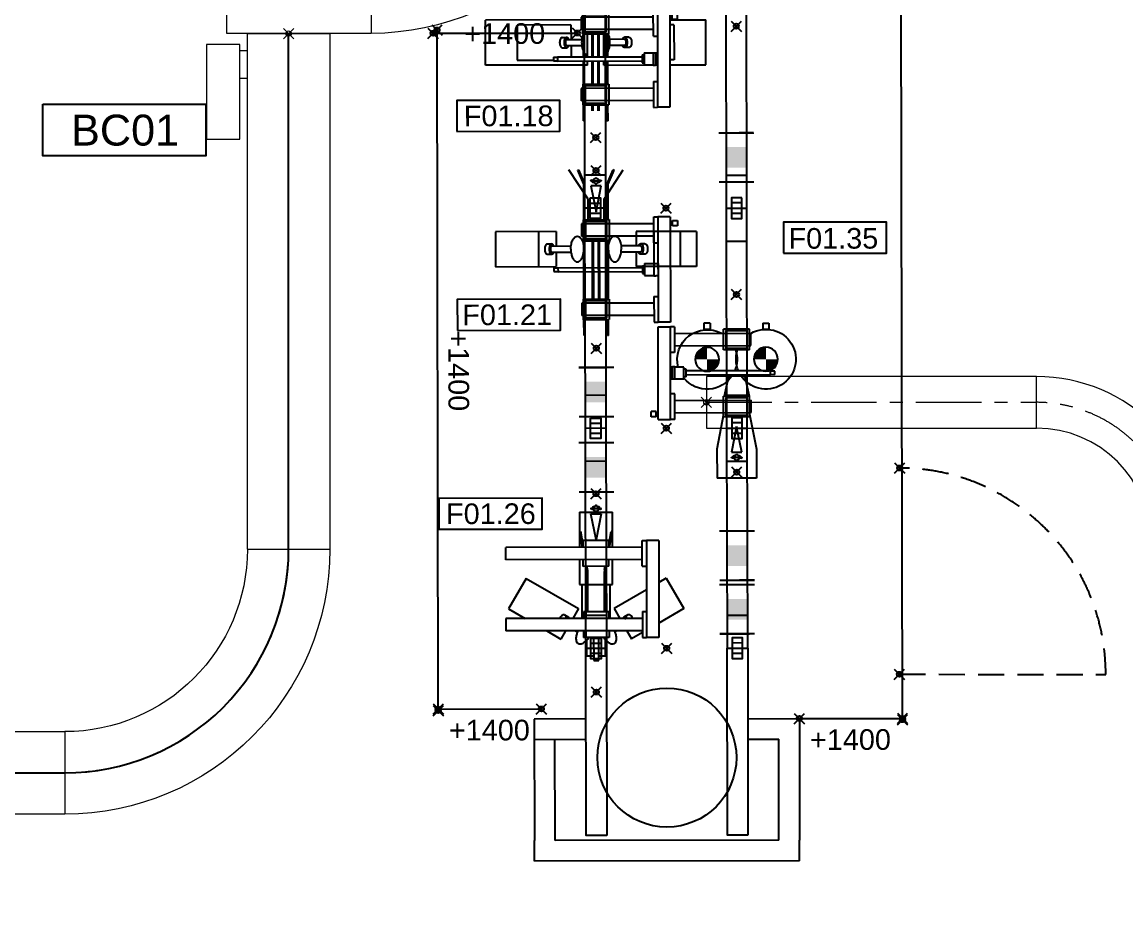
# Model space of a CAD drawing. Extents: x -3873 to 164127, y 7129 to 96529.
# Drawn here: x 86777 to 92129, y 59018 to 63347 of the extents above; entities that cross this region are included whole.
import ezdxf
from ezdxf.enums import TextEntityAlignment as Align

# ---------------------------------------------------------------- set-up
doc = ezdxf.new("R2010")
doc.units = 0
doc.header["$PDMODE"] = 35
doc.header["$PDSIZE"] = 25
doc.linetypes.add('CENTER', pattern=[50.8, 31.75, -6.35, 6.35, -6.35])
doc.linetypes.add('HIDDEN', pattern=[9.525, 6.35, -3.175])
doc.layers.get('0').update_dxf_attribs({"linetype": 'CONTINUOUS'})
for name, color, linetype in [('FENCING', 5, 'FENCELINE1'), ('KROMEKA', 1, 'CONTINUOUS'), ('LAYOUT', 90, 'CONTINUOUS'), ('LOGISTICS', 3, 'CONTINUOUS'), ('POSNR', 4, 'CONTINUOUS')]:
    doc.layers.add(name, color=color, linetype=linetype)
doc.layers.add('LAYOUT Kromeka', color=1, linetype='CONTINUOUS', lineweight=5)
doc.styles.add('015_100', font='arial.ttf', dxfattribs={"height": 150})
doc.linetypes.add('FENCELINE1', pattern='A,6.35,-2.54,[133,ltypeshp.shx,S=2.54,R=0,X=-2.54,Y=0],-2.54,25.4', length=36.83)

# ---------------------------------------------------------------- blocks, each defined once
blk = doc.blocks.new('*U56')
at = {"ltscale": 20}
for p, q in [((7811, 642.5), (8400, 642.5)), ((7811, 392.5), (7811, 642.5)), ((8500, 642.5), (8400, 642.5)), ((8500, 642.5), (8500, -642.5)), ((8400, 542.5), (7911, 542.5)), ((7911, 392.5), (7911, 542.5)), ((8400, 542.5), (8400, -542.5)), ((5335, 392.5), (4268, 392.5)), ((5175, 292.5), (5175, 392.5)), ((5335, 292.5), (5335, 392.5)), ((6402, 392.5), (5335, 392.5)), ((5335, 292.5), (5335, 392.5)), ((5495, 292.5), (5495, 392.5)), ((6242, 292.5), (6242, 392.5)), ((6402, 292.5), (6402, 392.5)), ((7469, 392.5), (6402, 392.5)), ((6402, 292.5), (6402, 392.5)), ((6562, 292.5), (6562, 392.5)), ((7309, 292.5), (7309, 392.5)), ((7469, 292.5), (7469, 392.5)), ((4268, 292.5), (5335, 292.5)), ((5335, 292.5), (6402, 292.5)), ((6402, 292.5), (7469, 292.5)), ((4268, -292.5), (5335, -292.5)), ((5175, -292.5), (5175, -392.5)), ((5335, -292.5), (5335, -392.5)), ((5335, -292.5), (6402, -292.5)), ((5335, -292.5), (5335, -392.5)), ((5495, -292.5), (5495, -392.5)), ((6242, -292.5), (6242, -392.5)), ((6402, -292.5), (6402, -392.5)), ((6402, -292.5), (7469, -292.5)), ((6402, -292.5), (6402, -392.5)), ((6562, -292.5), (6562, -392.5)), ((7309, -292.5), (7309, -392.5)), ((7469, -292.5), (7469, -392.5)), ((5335, -392.5), (4268, -392.5)), ((6402, -392.5), (5335, -392.5)), ((7469, -392.5), (6402, -392.5)), ((7811, -392.5), (7811, -642.5)), ((7911, -392.5), (7911, -642.5)), ((8400, -542.5), (7911, -542.5)), ((7811, -642.5), (8400, -642.5)), ((8500, -642.5), (8400, -642.5))]:
    blk.add_line(p, q, dxfattribs=at)
for points in [[(7469, 392.5), (8376, 392.5)], [(8376, 392.5), (8376, 292.5), (7469, 292.5)], [(7469, -292.5), (8376, -292.5)], [(8376, -292.5), (8376, -392.5), (7469, -392.5)]]:
    blk.add_lwpolyline(points, dxfattribs=at)
at = {"color": 1}
for points in [[(5285, 367.5), (5285, 317.5), (5385, 317.5), (5385, 367.5)], [(5285, 367.5), (5285, 317.5), (5385, 317.5), (5385, 367.5)], [(5360, 367.5), (5310, 367.5), (5310, 317.5), (5360, 317.5)], [(5360, 367.5), (5310, 367.5), (5310, 317.5), (5360, 317.5)], [(6352, 367.5), (6352, 317.5), (6452, 317.5), (6452, 367.5)], [(6352, 367.5), (6352, 317.5), (6452, 317.5), (6452, 367.5)], [(6427, 367.5), (6377, 367.5), (6377, 317.5), (6427, 317.5)], [(6427, 367.5), (6377, 367.5), (6377, 317.5), (6427, 317.5)], [(7519, 317.5), (7519, 367.5), (7419, 367.5), (7419, 317.5)], [(7419, 367.5), (7419, 317.5), (7519, 317.5), (7519, 367.5)], [(7494, 317.5), (7494, 367.5), (7444, 367.5), (7444, 317.5)], [(7494, 367.5), (7444, 367.5), (7444, 317.5), (7494, 317.5)], [(5285, -367.5), (5285, -317.5), (5385, -317.5), (5385, -367.5)], [(5285, -367.5), (5285, -317.5), (5385, -317.5), (5385, -367.5)], [(5360, -367.5), (5310, -367.5), (5310, -317.5), (5360, -317.5)], [(5360, -367.5), (5310, -367.5), (5310, -317.5), (5360, -317.5)], [(6352, -367.5), (6352, -317.5), (6452, -317.5), (6452, -367.5)], [(6352, -367.5), (6352, -317.5), (6452, -317.5), (6452, -367.5)], [(6427, -367.5), (6377, -367.5), (6377, -317.5), (6427, -317.5)], [(6427, -367.5), (6377, -367.5), (6377, -317.5), (6427, -317.5)], [(7519, -317.5), (7519, -367.5), (7419, -367.5), (7419, -317.5)], [(7419, -367.5), (7419, -317.5), (7519, -317.5), (7519, -367.5)], [(7494, -317.5), (7494, -367.5), (7444, -367.5), (7444, -317.5)], [(7494, -367.5), (7444, -367.5), (7444, -317.5), (7494, -317.5)]]:
    blk.add_lwpolyline(points, close=True, dxfattribs=at)
at = {"ltscale": 20}
blk.add_circle((7999, 0), 337, dxfattribs=at)
at = {"color": 5, "ltscale": 50}
for p in [(5335, 0), (5335, 0), (6402, 0), (6402, 0), (7469, 0), (7469, 0), (7469, 0)]:
    blk.add_point(p, dxfattribs=at)
blk = doc.blocks.new('Chicken')
at = {"linetype": 'Continuous'}
for p, q in [((-101.99255, 16.47795), (-121.83585, 7.65425)), ((120.21055, 0.00005), (-120.21055, -0.00005)), ((-77.92025, 7.99965), (-84.15565, 7.99925)), ((-17.49955, 59.71795), (-16.84405, 58.58245)), ((-2.49955, 74.15165), (-15.66955, 66.54805)), ((15.66985, 66.54805), (2.49985, 74.15155)), ((16.84425, 58.58245), (17.49985, 59.71795)), ((78.02505, 7.99965), (84.15595, 7.99925)), ((101.99265, 16.47795), (121.83585, 7.65425)), ((-89.16375, -25.10285), (-91.30095, -0.00005)), ((80.21085, -36.36925), (80.40365, -36.30525)), ((89.16385, -25.10285), (91.30095, -0.00005))]:
    blk.add_line(p, q, dxfattribs=at)
for centre, radius, start, end in [((-120.21087, 3.999803), 4, 113.9727170001, 270.0045819997), ((-96.710869, 4.59979), 13.000012, 89.9985939999, 113.9723749998), ((-96.72097, 4.576997), 13.022808, 15.2357940001, 89.954155), ((-40.312117, -5.483063), 39.952161, 155.9552119998, 160.276928), ((-45.353745, -3.233659), 34.431488, 147.8769210006, 155.9552169999), ((-56.042133, 3.477143), 21.811008, 135.6802650001, 147.8768929999), ((-60.360029, 7.693677), 15.775829, 116.6302959996, 135.6801909992), ((-63.032023, 13.022372), 9.814743, 89.9989879998, 116.6299960003), ((0.000187, -10.895859), 71.49107, 103.627723, 151.8456789993), ((-13.169686, 62.218079), 5, 119.9979789992, 210.0027860001), ((0.000187, 69.821708), 5, 60.0017080005, 119.9978749995), ((13.170059, 62.218079), 5, 329.9967930007, 60.0017569997), ((0.000187, -10.895859), 71.49107, 28.154203, 76.3722759997), ((63.032397, 13.052164), 9.784952, 71.8202650001, 90.0002730008), ((62.167284, 10.417793), 12.557735, 56.4624399997, 71.8202309996), ((60.968268, 8.608865), 14.727957, 50.1613209998, 56.4624169991), ((58.879826, 6.105689), 17.987939, 44.7203409997, 50.1612959993), ((57.230198, 4.47209), 20.309558, 37.9399050004, 44.7203359993), ((52.465161, 0.757294), 26.351518, 32.4851490004, 37.9398749993), ((49.851501, -0.906837), 29.449994, 28.0358329995, 32.4851470008), ((44.518474, -3.746739), 35.492032, 24.344486, 28.0358339999), ((40.768935, -5.443228), 39.607505, 19.8404439997, 24.3444879994), ((96.721279, 4.576997), 13.022808, 90.0467670008, 164.7642170001), ((96.711179, 4.59979), 13.000012, 66.0284699993, 90.00233), ((120.21118, 3.999803), 4, 269.9924149999, 66.0313370007), ((-76.21087, -24.000199), 13, 184.8652989999, 279.0476970003), ((-52.1903, -21.976292), 26.530201, 214.0697529998, 217.5515870006), ((-57.063685, -25.722768), 20.383172, 217.5515410003, 224.3196400001), ((-58.75577, -27.375131), 18.018123, 224.3196530008, 229.7667159992), ((-60.902965, -29.912971), 14.693807, 229.7667939998, 236.0922310005), ((-62.139085, -31.751965), 12.47798, 236.0922489993, 251.5815890009), ((-63.032023, -34.43329), 9.651879, 251.5817200005, 270.0010290007), ((-63.032023, -34.270426), 9.814743, 270.0010120002, 296.6324669994), ((-65.704018, -28.941731), 15.775829, 296.6318329999, 315.6814640007), ((-70.021914, -24.725197), 21.811008, 315.6811859998, 327.8779159998), ((-80.710301, -18.014395), 34.431488, 327.8775680006, 335.955821), ((-85.751929, -15.764991), 39.952161, 335.9557329994, 341.690627), ((-94.733589, -12.792885), 49.412796, 341.6905440006, 346.0474719999), ((-97.941792, -11.995787), 52.718539, 346.0474449998, 349.5594309998), ((-103.074391, -11.04999), 57.937552, 349.5594000003, 352.5400410001), ((-104.731786, -10.83296), 59.609096, 352.5400329999, 355.1877430002), ((-106.965646, -10.644885), 61.85086, 355.1877330002, 356.8905120002), ((52.926723, -6.219969), 98.124802, 184.5476279999, 184.7389059999), ((52.12986, -6.28603), 97.325206, 184.7389050002, 185.9524109998), ((51.632114, -6.337928), 96.824761, 185.9524109998, 187.1855109999), ((50.428903, -6.489623), 95.612026, 187.1855099999, 188.442639), ((49.726952, -6.593813), 94.902384, 188.4426379999, 189.7285129997), ((48.110254, -6.870993), 93.262098, 189.7285110001, 191.048176), ((47.200805, -7.048567), 92.335475, 191.0481750001, 192.4069679999), ((45.1655, -7.496321), 90.2515, 192.406966, 193.8107900001), ((44.047263, -7.771212), 89.099971, 193.8107880002, 195.2662390004), ((41.59494, -8.440544), 86.557946, 195.2662360001, 196.7802969998), ((40.271449, -8.839637), 85.175592, 196.7802950001, 198.3609089999), ((37.417335, -9.786917), 82.168382, 198.3609059993, 200.0167079993), ((35.900987, -10.339327), 80.554546, 200.0167059999, 201.7574989998), ((32.683522, -11.623458), 77.09029, 201.7574950001, 203.5939390001), ((31.000953, -12.358346), 75.254234, 203.5939360001, 205.5382739999), ((27.493849, -14.034032), 71.367371, 205.5382700003, 207.6037110006), ((25.692301, -14.976014), 69.334416, 207.6037059996, 209.8054320007), ((22.017459, -17.081095), 65.099345, 209.8054200005, 212.1598959999), ((20.170819, -18.242189), 62.918011, 212.1598910001, 214.685171), ((16.507741, -20.777239), 58.463281, 214.6851580005, 217.4010199995), ((14.719225, -22.14472), 56.211883, 217.401015, 220.3283230001), ((11.302578, -25.045166), 51.730135, 220.3283110004, 223.4888589992), ((9.69899, -26.566328), 49.519835, 223.4888529998, 226.9043330008), ((6.792617, -29.672619), 45.265889, 226.9043310002, 230.5947920005), ((5.504132, -31.240957), 43.236141, 230.5947909994, 234.5772269997), ((3.341892, -34.280962), 39.505603, 234.5772299996, 238.86227), ((2.464619, -35.733071), 37.80907, 238.86227, 243.4516480007), ((1.162845, -38.338526), 34.896508, 243.4516420003, 248.3346859992), ((0.711978, -39.473489), 33.67527, 248.3346949992, 253.4839), ((0.185741, -41.248165), 31.824217, 253.4839200002, 258.8548639993), ((0.062259, -41.874927), 31.185406, 258.8548719993, 264.3858129995), ((0.000187, -42.506316), 30.550973, 264.3858420002, 275.6144120003), ((-0.061885, -41.874927), 31.185406, 275.6144180005, 281.1451760003), ((-0.185368, -41.248165), 31.824217, 281.1451830008, 286.5161260007), ((-0.711605, -39.473489), 33.67527, 286.5161430004, 291.6653469994), ((-1.162472, -38.338526), 34.896508, 291.6653540007, 296.5482500004), ((-2.464246, -35.733071), 37.80907, 296.5482520007, 301.1377649995), ((-3.341518, -34.280962), 39.505603, 301.1377630005, 305.4228009999), ((-5.503759, -31.240957), 43.236141, 305.4228020005, 309.4052370001), ((-6.792244, -29.672619), 45.265889, 309.4052340003, 313.0956930002), ((-9.698617, -26.566328), 49.519835, 313.0956889995, 316.511168), ((-11.302204, -25.045166), 51.730135, 316.5111620009, 319.671708), ((-14.718852, -22.14472), 56.211883, 319.6716940006, 322.5990019998), ((-16.507367, -20.777239), 58.463281, 322.5989949992, 325.3148020005), ((-20.170446, -18.242189), 62.918011, 325.3147910001, 327.8401220008), ((-22.017086, -17.081095), 65.099345, 327.8401159992, 330.1945919998), ((-25.691928, -14.976014), 69.334416, 330.1945789997, 332.3963049996), ((-27.493476, -14.034032), 71.367371, 332.3962989999, 334.4617400006), ((-31.00058, -12.358346), 75.254234, 334.461735, 336.4061029994), ((-32.683149, -11.623458), 77.09029, 336.4060989998, 338.242539), ((-35.900614, -10.339327), 80.554546, 338.2425350003, 339.9833249993), ((-37.416962, -9.786917), 82.168382, 339.9833220004, 341.6391220002), ((-40.271076, -8.839637), 85.175592, 341.639117, 343.2197110001), ((-41.594567, -8.440544), 86.557946, 343.2197079998, 344.7337860002), ((-44.04689, -7.771212), 89.099971, 344.7337819998, 346.1892160001), ((-45.165127, -7.496321), 90.2515, 346.1892140002, 347.593051), ((-47.200432, -7.048567), 92.335475, 347.5930490001, 348.9518400001), ((-48.109881, -6.870993), 93.262098, 348.9518390002, 350.2715020003), ((-49.726579, -6.593813), 94.902384, 350.2715, 351.557373), ((-50.42853, -6.489623), 95.612026, 351.5573719999, 352.8145), ((-51.63174, -6.337928), 96.824761, 352.814498, 354.0475969999), ((-52.129487, -6.28603), 97.325206, 354.0475969999, 355.2611010001), ((-52.926349, -6.219969), 98.124802, 355.2610999999, 355.4524309999), ((106.40369, -10.645211), 61.414303, 183.131411, 184.879781), ((104.169185, -10.83599), 59.171669, 184.8797719999, 187.5638680001), ((102.511827, -11.056074), 57.499763, 187.5638590002, 190.5844759998), ((97.393265, -12.012574), 52.292597, 190.5844519999, 194.1413410001), ((94.196644, -12.817984), 48.996073, 194.141316, 198.5498830002), ((85.295859, -15.804826), 39.607505, 198.5497980002, 204.3440499997), ((81.546319, -17.501315), 35.492032, 204.3439990001, 208.0353169997), ((76.213292, -20.341217), 29.449994, 208.0352089999, 212.484483), ((73.599632, -22.005348), 26.351518, 212.4844079998, 217.9392189994), ((68.834595, -25.720143), 20.309558, 217.939054, 224.719646001), ((67.184968, -27.353743), 17.987939, 224.7195619992, 230.160468999), ((65.096526, -29.856919), 14.727957, 230.1603099997, 236.4614600005), ((63.897509, -31.665847), 12.557735, 236.4613169999, 251.8191740006), ((63.032397, -34.300217), 9.784952, 251.8189080005, 269.9997269992), ((63.032397, -34.142205), 9.942965, 269.9997309996, 296.3111050006), ((60.439372, -28.898137), 15.793095, 296.3110399999, 315.2797920004), ((56.232216, -24.731857), 21.714079, 315.2797670007, 326.0723700008), ((76.21118, -24.000199), 13, 261.3184810007, 355.1341830002)]:
    blk.add_arc(centre, radius, start, end, dxfattribs=at)
blk = doc.blocks.new('wing_cut_hr')
at = {"linetype": 'Continuous'}
for p, q in [((410.4, 340), (557.7, 425)), ((557.7, 425), (627.5, 304)), ((410.4, 340), (431.2, 304)), ((227.1, 304), (697.1, 304)), ((227.1, 304), (227.1, 244)), ((697.1, 304), (697.1, 244)), ((227.1, 244), (697.1, 244)), ((227.1, 224), (227.1, 244)), ((352.1, 224), (227.1, 224)), ((259.6, 224), (259.6, -438)), ((319.6, 224), (319.6, -438)), ((352.1, 224), (352.1, 244)), ((465.9, 244), (556.9, 86.4)), ((572.1, 224), (572.1, 244)), ((572.1, 224), (697.1, 224)), ((604.6, 224), (604.6, -438)), ((664.6, 224), (664.6, -438)), ((673.7, 224), (704.1, 171.4)), ((697.1, 224), (697.1, 244)), ((664.6, 148.6), (704.1, 171.4)), ((556.9, 86.4), (604.6, 113.9)), ((587.6, 153.2), (598.4, 134.4)), ((259.6, 80), (89.1, 80)), ((89.1, -80), (89.1, 80)), ((184, 78.7), (183.1, 73.7)), ((249.6, 62), (183.1, 73.7)), ((259.6, 65.3), (184, 78.7)), ((227.1, 62), (227.1, -62)), ((259.6, 62), (227.1, 62)), ((440.1, 80), (319.6, 80)), ((352.1, 62), (319.6, 62)), ((352.1, 62), (352.1, -62)), ((440.1, -80), (440.1, 80)), ((604.6, 68.2), (440.1, 68.2)), ((572.1, 62), (572.1, -62)), ((572.1, 62), (604.6, 62)), ((664.6, 99.9), (669.7, 90.9)), ((664.6, 62), (697.1, 62)), ((697.1, 62), (697.1, -62)), ((97, -25), (97, 25)), ((97, 25), (222, 0)), ((222, 0), (97, -25)), ((259.6, 50), (227.1, 50)), ((352.1, 50), (319.6, 50)), ((368.5, 46.1), (352.1, 49)), ((368.1, 41.1), (352.1, 43.9)), ((572.1, 40.4), (376.8, 40.4)), ((572.1, 45.4), (377.2, 45.4)), ((572.1, 50), (604.6, 50)), ((664.6, 50), (697.1, 50)), ((808.6, 12.5), (697.1, 12.5)), ((786.6, 45.4), (709.4, 45.4)), ((786.6, 12.5), (786.6, 45.4)), ((808.6, -12.5), (808.6, 12.5)), ((259.6, -50), (227.1, -50)), ((352.1, -50), (319.6, -50)), ((368.1, -41.1), (352.1, -43.9)), ((368.5, -46.1), (352.1, -49)), ((572.1, -40.4), (376.8, -40.4)), ((572.1, -45.4), (377.2, -45.4)), ((572.1, -50), (604.6, -50)), ((664.6, -50), (697.1, -50)), ((697.1, -12.5), (808.6, -12.5)), ((786.6, -45.4), (709.4, -45.4)), ((786.6, -45.4), (786.6, -12.5)), ((89.1, -80), (259.6, -80)), ((249.6, -62), (183.1, -73.7)), ((184, -78.7), (183.1, -73.7)), ((259.6, -65.3), (184, -78.7)), ((259.6, -62), (227.1, -62)), ((352.1, -62), (319.6, -62)), ((319.6, -80), (440.1, -80)), ((410.4, -340), (556.9, -86.4)), ((604.6, -68.2), (440.1, -68.2)), ((556.9, -86.4), (604.6, -113.9)), ((572.1, -62), (604.6, -62)), ((664.6, -62), (697.1, -62)), ((664.6, -99.9), (669.7, -90.9)), ((587.6, -153.2), (598.4, -134.4)), ((664.6, -148.6), (704.1, -171.4)), ((664.6, -239.9), (704.1, -171.4)), ((410.4, -340), (557.7, -425)), ((557.7, -425), (604.6, -343.8)), ((319.6, -438), (259.6, -438)), ((604.6, -438), (664.6, -438))]:
    blk.add_line(p, q, dxfattribs=at)
for centre, radius, start, end in [((604.5, 154.7), 18, 146.6958, 170.5209), ((615.3, 147.6), 30.9, 131.7659, 146.6958), ((627.7, 133.7), 49.6, 120, 131.7659), ((627.7, 133.7), 49.6, 117.8772, 120), ((593.4, 156.5), 6.71, 170.5209, 210), ((604.2, 137.8), 6.71, 170.5209, 210), ((615.3, 135.9), 18, 146.6958, 170.5209), ((604.2, 137.8), 6.71, 210, 249.4791), ((626.1, 128.9), 30.9, 131.7659, 146.6958), ((608.2, 148.3), 18, 249.4791, 258.4196), ((609.6, 140.9), 2.94, 165.5282, 210), ((617.3, 138.9), 10.9, 142.876, 165.5282), ((718.1, -22.8), 123.6, 108.2006, 115.6676), ((703.5, 21.4), 77, 93.2368, 108.2006), ((701.7, 53.5), 44.9, 69.3967, 93.2368), ((657.1, 101.9), 77, 311.7994, 326.7632), ((711.6, 79.7), 16.9, 30, 69.3967), ((683.9, 84.3), 44.9, 326.7632, 350.6033), ((711.6, 79.7), 16.9, 350.6033, 30), ((376.8, 90.4), 50, 260, 270), ((377.2, 95.4), 50, 260, 270), ((626, 136.6), 123.6, 305.084, 311.7994), ((376.8, -90.4), 50, 90, 100), ((377.2, -95.4), 50, 90, 100), ((626, -136.6), 123.6, 48.2006, 54.916), ((657.1, -101.9), 77, 33.2368, 48.2006), ((718.1, 22.8), 123.6, 244.3324, 251.7994), ((703.5, -21.4), 77, 251.7994, 266.7632), ((701.7, -53.5), 44.9, 266.7632, 290.6033), ((711.6, -79.7), 16.9, 290.6033, 330), ((683.9, -84.3), 44.9, 9.3967, 33.2368), ((711.6, -79.7), 16.9, 330, 9.3967), ((593.4, -156.5), 6.71, 150, 189.4791), ((604.5, -154.7), 18, 189.4791, 213.3042), ((604.2, -137.8), 6.71, 150, 189.4791), ((615.3, -135.9), 18, 189.4791, 213.3042), ((604.2, -137.8), 6.71, 110.5209, 150), ((626.1, -128.9), 30.9, 213.3042, 225.7323), ((608.2, -148.3), 18, 101.5804, 110.5209), ((615.3, -147.6), 30.9, 213.3042, 228.2341), ((627.7, -133.7), 49.6, 228.2341, 240), ((627.7, -133.7), 49.6, 240, 242.1228)]:
    blk.add_arc(centre, radius, start, end, dxfattribs=at)
at = {"linetype": 'Continuous', "ltscale": 50}
for p in [(0, 0), (961.6, 0)]:
    blk.add_point(p, dxfattribs=at)
at = {"linetype": 'Continuous', "ltscale": 50, "xscale": 0.2000000000043656, "yscale": 0.2000000000043656, "zscale": 0.2000000000043656, "rotation": 270}
blk.add_blockref('Chicken', (72, 0), dxfattribs=at)
blk = doc.blocks.new('breastcap_cut')
at = {"linetype": 'Continuous'}
for p, q in [((-705.8, 380), (-705.8, 320)), ((-255.8, 380), (-705.8, 380)), ((-269.6, 415), (-294.6, 415)), ((-294.6, 390), (-294.6, 415)), ((-269.6, 390), (-294.6, 390)), ((-284.6, 380), (-284.6, 390)), ((-279.6, 380), (-279.6, 390)), ((-269.6, 390), (-269.6, 415)), ((-255.8, 380), (-255.8, 320)), ((-705.8, 300), (-705.8, 320)), ((-255.8, 320), (-705.8, 320)), ((-705.8, 300), (-580.8, 300)), ((-673.3, 300), (-673.3, -70)), ((-613.3, 300), (-613.3, -70)), ((-580.8, 300), (-580.8, 320)), ((-510.8, 299), (-510.8, 310)), ((-450.8, 310), (-510.8, 310)), ((-450.8, 299), (-510.8, 299)), ((-509.8, 310), (-509.8, 320)), ((-451.8, 320), (-509.8, 320)), ((-509.8, 255), (-509.8, 299)), ((-451.8, 310), (-451.8, 320)), ((-451.8, 255), (-451.8, 299)), ((-450.8, 299), (-450.8, 310)), ((-380.8, 300), (-380.8, 320)), ((-255.8, 300), (-380.8, 300)), ((-348.3, 300), (-348.3, -70)), ((-288.3, 300), (-288.3, -70)), ((-255.8, 300), (-255.8, 320)), ((-451.8, 255), (-509.8, 255)), ((-499.8, 245), (-499.8, 255)), ((-461.8, 245), (-499.8, 245)), ((-490.8, -165), (-490.8, 245)), ((-470.8, -165), (-470.8, 245)), ((-461.8, 245), (-461.8, 255)), ((-722.6, 127.5), (-722.6, 157.5)), ((-722.6, 157.5), (-692.6, 157.5)), ((-722.6, 127.5), (-692.6, 127.5)), ((-692.6, 127.5), (-692.6, 157.5)), ((-593.3, 63), (-693.3, 63)), ((-693.3, -63), (-693.3, 63)), ((-593.3, -63), (-593.3, 63)), ((-470.8, 37.9), (-368.3, 60.5)), ((-268.3, 63), (-368.3, 63)), ((-368.3, -63), (-368.3, 63)), ((-281.2, 63), (-111, 95.7)), ((-268.3, -63), (-268.3, 63)), ((-111, 95.7), (28.9, 95.7)), ((28.9, -95.7), (28.9, 95.7)), ((-221.1, 0), (-96.1, 25)), ((-96.1, -25), (-221.1, 0)), ((-96.1, 25), (-96.1, -25)), ((-470.8, -37.9), (-368.3, -60.5)), ((-593.3, -63), (-693.3, -63)), ((-613.3, -70), (-673.3, -70)), ((-268.3, -63), (-368.3, -63)), ((-288.3, -70), (-348.3, -70)), ((-281.2, -63), (-111, -95.7)), ((-111, -95.7), (28.9, -95.7)), ((-111, -95.7), (-111, -95.7)), ((-722.6, -127.5), (-722.6, -157.5)), ((-722.6, -127.5), (-692.6, -127.5)), ((-722.6, -157.5), (-692.6, -157.5)), ((-692.6, -127.5), (-692.6, -157.5)), ((-470.8, -165), (-490.8, -165)), ((-489.3, -185), (-489.3, -165)), ((-472.3, -185), (-489.3, -185)), ((-472.3, -185), (-472.3, -165))]:
    blk.add_line(p, q, dxfattribs=at)
at = {"linetype": 'Continuous', "const_width": 58}
for points in [[(-576.1, 142.5, -0.414214), (-547.1, 171.5, -1)], [(-518.1, 142.5, -0.414214), (-547.1, 113.5, -1)], [(-576.1, -142.5, -0.414214), (-547.1, -113.5, -1)], [(-518.1, -142.5, -0.414214), (-547.1, -171.5, -1)]]:
    blk.add_lwpolyline(points, format="xyb", dxfattribs=at)
at = {"linetype": 'Continuous'}
for points in [[(-686.3, -50), (-600.3, -50), (-600.3, 50), (-686.3, 50)], [(-361.3, -50), (-275.3, -50), (-275.3, 50), (-361.3, 50)]]:
    blk.add_lwpolyline(points, close=True, dxfattribs=at)
for centre in [(-547.1, 142.5), (-547.1, -142.5)]:
    blk.add_circle(centre, 58, dxfattribs=at)
for centre, start, end in [((-546.1, 142.2), 75.5092, 208.6743), ((-547.1, 142.5), 301.7414, 50.8833), ((-547.1, 142.5), 251.4132, 292.8398), ((-547.1, -142.5), 67.1602, 108.5868), ((-547.1, -142.5), 150, 58.2586)]:
    blk.add_arc(centre, 145, start, end, dxfattribs=at)
at = {"linetype": 'Continuous', "ltscale": 50}
for p in [(0, 0), (-861.6, 0)]:
    blk.add_point(p, dxfattribs=at)
at = {"linetype": 'Continuous', "ltscale": 50, "xscale": 0.2000000000007276, "yscale": 0.2000000000007276, "zscale": 0.2000000000007276, "rotation": 270}
blk.add_blockref('Chicken', (-71.1, 0), dxfattribs=at)
blk = doc.blocks.new('TURNPNT')
at = {"layer": 'LAYOUT', "color": 7, "const_width": 10}
for points in [[(-119.2, -85), (-119.2, 85)], [(119.2, -85), (119.2, 85)]]:
    blk.add_lwpolyline(points, dxfattribs=at)
at = {"layer": 'LAYOUT', "color": 7}
blk.add_solid([(-50, 50), (50, 50), (-50, -50), (50, -50)], dxfattribs=at)
blk = doc.blocks.new('halving1')
at = {"linetype": 'Continuous'}
for p, q in [((-710.8, 485), (-710.8, 425)), ((-350.8, 485), (-710.8, 485)), ((-393.3, 495), (-393.3, 520)), ((-368.3, 520), (-393.3, 520)), ((-368.3, 495), (-393.3, 495)), ((-383.3, 485), (-383.3, 495)), ((-378.3, 485), (-378.3, 495)), ((-368.3, 495), (-368.3, 520)), ((-350.8, 485), (-350.8, 425)), ((-710.8, 405), (-710.8, 425)), ((-585.8, 425), (-710.8, 425)), ((-350.8, 425), (-710.8, 425)), ((-585.8, 405), (-710.8, 405)), ((-678.3, 405), (-678.3, -75)), ((-618.3, 405), (-618.3, -75)), ((-585.8, 405), (-585.8, 425)), ((-500.8, 415), (-560.8, 415)), ((-560.8, 404), (-560.8, 415)), ((-500.8, 404), (-560.8, 404)), ((-559.8, 415), (-559.8, 425)), ((-559.8, 360), (-559.8, 404)), ((-496.8, 425), (-554.8, 425)), ((-501.8, 415), (-501.8, 425)), ((-501.8, 360), (-501.8, 404)), ((-500.8, 404), (-500.8, 415)), ((-475.8, 405), (-475.8, 425)), ((-475.8, 425), (-350.8, 425)), ((-475.8, 405), (-350.8, 405)), ((-443.3, 405), (-443.3, -75)), ((-383.3, 405), (-383.3, -180)), ((-350.8, 405), (-350.8, 425)), ((-315.8, 375), (-340.8, 375)), ((-340.8, -165), (-340.8, 375)), ((-315.8, -165), (-315.8, 375)), ((-501.8, 360), (-559.8, 360)), ((-549.8, 350), (-549.8, 360)), ((-511.8, 350), (-549.8, 350)), ((-540.8, -60), (-540.8, 350)), ((-520.8, -60), (-520.8, 350)), ((-511.8, 350), (-511.8, 360)), ((-259.6, 125.4), (-151.8, 196.2)), ((-741.8, 125.4), (-700.8, 125.4)), ((-741.8, 109.6), (-741.8, 104.6)), ((-535.8, 125.4), (-700.8, 125.4)), ((-535.8, 125.4), (-350.8, 125.4)), ((-350.8, 125.4), (-259.6, 125.4)), ((-151.8, 123.8), (-151.8, 118.4)), ((-598.3, 63), (-698.3, 63)), ((-698.3, -63), (-698.3, 63)), ((-598.3, -63), (-598.3, 63)), ((-463.3, -63), (-463.3, 63)), ((-363.3, 63), (-463.3, 63)), ((-363.3, -63), (-363.3, 63)), ((-350.8, 20), (-383.3, 20)), ((-350.8, 20), (-350.8, -180)), ((-340.8, 10), (-350.8, 10)), ((-300, 0), (-175, 25)), ((-175, -25), (-300, 0)), ((-175, 25), (-175, -25)), ((-340.8, -10), (-350.8, -10)), ((-598.3, -63), (-698.3, -63)), ((-618.3, -75), (-678.3, -75)), ((-628.3, -75), (-628.3, -225)), ((-608.3, -63), (-608.3, -455.8)), ((-608.3, -105.8), (-453.3, -105.8)), ((-520.8, -60), (-540.8, -60)), ((-539.3, -80), (-539.3, -60)), ((-522.3, -80), (-539.3, -80)), ((-522.3, -80), (-522.3, -60)), ((-363.3, -63), (-463.3, -63)), ((-453.3, -63), (-453.3, -455.8)), ((-383.3, -75), (-443.3, -75)), ((-433.3, -75), (-433.3, -225)), ((-552.7, -174.4), (-552.7, -152.7)), ((-542.7, -152.7), (-542.7, -138.6)), ((-512.7, -152.7), (-512.7, -137.8)), ((-502.7, -174.4), (-502.7, -152.7)), ((-340.8, -135), (-350.8, -135)), ((-340.8, -155), (-350.8, -155)), ((-350.8, -180), (-383.3, -180)), ((-315.8, -165), (-340.8, -165)), ((-628.3, -225), (-608.3, -225)), ((-453.3, -225), (-433.3, -225)), ((-580.6, -388.7), (-580.6, -308.7)), ((-474.1, -308.7), (-580.6, -308.7)), ((-474.1, -388.7), (-474.1, -308.7)), ((-474.1, -388.7), (-580.6, -388.7)), ((-608.3, -455.8), (-453.3, -455.8))]:
    blk.add_line(p, q, dxfattribs=at)
for points in [[(-741.8, 109.6), (-535.8, 109.6)], [(-535.8, 109.6), (-185.7, 109.6), (-151.8, 123.8)], [(-535.8, 104.6), (-184.7, 104.6), (-151.8, 118.4)], [(-741.8, 104.6), (-535.8, 104.6)]]:
    blk.add_lwpolyline(points, dxfattribs=at)
for points in [[(-691.3, -50), (-605.3, -50), (-605.3, 50), (-691.3, 50)], [(-456.3, -50), (-370.3, -50), (-370.3, 50), (-456.3, 50)]]:
    blk.add_lwpolyline(points, close=True, dxfattribs=at)
for centre, radius, start, end in [((-546, -152.7), 6.71, 140.5209, 180), ((-546, -152.7), 6.71, 180, 219.4791), ((-537.3, -159.9), 18, 116.6958, 140.5209), ((-537.3, -145.6), 18, 219.4791, 243.3042), ((-531.5, -171.4), 30.9, 111.2517, 116.6958), ((-539.8, -152.7), 2.94, 180, 224.4718), ((-534.1, -147.2), 10.9, 224.4718, 247.124), ((-530.2, -138.1), 20.8, 247.124, 260.0868), ((-527.7, -123.6), 35.5, 260.0868, 270), ((-527.7, -123.6), 35.5, 270, 279.9132), ((-525.2, -138.1), 20.8, 279.9132, 292.876), ((-521.4, -147.2), 10.9, 292.876, 315.5282), ((-515.7, -152.7), 2.94, 315.5282, 0), ((-523.9, -171.4), 30.9, 63.3042, 68.7483), ((-518.1, -159.9), 18, 39.4791, 63.3042), ((-518.1, -145.6), 18, 296.6958, 320.5209), ((-509.4, -152.7), 6.71, 0, 39.4791), ((-509.4, -152.7), 6.71, 320.5209, 0), ((-546, -174.4), 6.71, 180, 219.4791), ((-537.3, -167.2), 18, 219.4791, 243.3042), ((-531.5, -134.1), 30.9, 243.3042, 258.2341), ((-531.5, -155.7), 30.9, 243.3042, 258.2341), ((-527.7, -115.7), 49.6, 258.2341, 270), ((-527.7, -137.4), 49.6, 258.2341, 270), ((-527.7, -115.7), 49.6, 270, 281.7659), ((-527.7, -137.4), 49.6, 270, 281.7659), ((-523.9, -134.1), 30.9, 281.7659, 296.6958), ((-523.9, -155.7), 30.9, 281.7659, 296.6958), ((-518.1, -167.2), 18, 296.6958, 320.5209), ((-509.4, -174.4), 6.71, 320.5209, 0)]:
    blk.add_arc(centre, radius, start, end, dxfattribs=at)
blk.add_ellipse((-532.8, -42.1), major_axis=(135, 0), ratio=0.717012, dxfattribs=at)
at = {"linetype": 'Continuous', "ltscale": 50}
for p in [(-811.6, 0), (0, 0)]:
    blk.add_point(p, dxfattribs=at)
at = {"linetype": 'Continuous', "ltscale": 50, "xscale": 0.1999999999970896, "yscale": 0.1999999999970896, "zscale": 0.1999999999970896}
blk.add_blockref('Chicken', (-100, 0), dxfattribs=at)
blk = doc.blocks.new('*U57')
at = {"ltscale": 10}
for p, q in [((0, 2985), (-700, 2985)), ((-700, 2985), (-700, 2585)), ((0, 2585), (0, 2985)), ((-700, 2585), (0, 2585)), ((885, 1700), (1285, 1700)), ((885, 1700), (885, -1500)), ((1285, -1500), (1285, 1700)), ((1321.5, -1284), (1321.5, -1416)), ((885, -1500), (1285, -1500))]:
    blk.add_line(p, q, dxfattribs=at)
at = {"color": 4, "linetype": 'CENTER', "ltscale": 10}
blk.add_lwpolyline([(-700, 2785), (0, 2785, -0.414214), (1085, 1700), (1085, -1500)], format="xyb", dxfattribs=at)
at = {"ltscale": 10}
blk.add_lwpolyline([(1321.5, -1447.5), (1483.5, -1447.5), (1483.5, -988.5), (1321.5, -988.5), (1321.5, -1284), (1285, -1284), (1285, -1416), (1321.5, -1416), (1321.5, -1447.5)], dxfattribs=at)
for radius in [1285, 885]:
    blk.add_arc((0, 1700), radius, 0, 90, dxfattribs=at)
at = {"color": 5, "ltscale": 10}
for p in [(-700, 2785), (1085, -1500)]:
    blk.add_point(p, dxfattribs=at)
blk = doc.blocks.new('*U181')
at = {"color": 5, "linetype": 'FENCELINE1', "ltscale": 5}
blk.add_line((250, 0), (-250, 0), dxfattribs=at)
at = {"color": 5, "linetype": 'Continuous', "ltscale": 50}
for p in [(-250, 0), (250, 0)]:
    blk.add_point(p, dxfattribs=at)
at = {"color": 4, "linetype": 'Continuous', "ltscale": 50, "style": '015_100', "flags": 8}
blk.add_attdef('H1', text='', height=100, dxfattribs=at).set_placement((2.3, 52.1), align=Align.CENTER)
blk = doc.blocks.new('*U58')
at = {"color": 5, "linetype": 'FENCELINE1', "ltscale": 5}
blk.add_line((4500, 0), (-4500, 0), dxfattribs=at)
at = {"color": 5, "linetype": 'Continuous', "ltscale": 50}
blk.add_point((4500, 0), dxfattribs=at)
at = {"color": 4, "linetype": 'Continuous', "ltscale": 50, "style": '015_100', "flags": 8}
blk.add_attdef('H1', text='', height=100, dxfattribs=at).set_placement((2.3, 52.1), align=Align.CENTER)
blk = doc.blocks.new('*U59')
at = {"color": 5, "linetype": 'FENCELINE1', "ltscale": 5}
blk.add_line((350, 0), (-350, 0), dxfattribs=at)
at = {"color": 5, "linetype": 'Continuous', "ltscale": 50}
for p in [(-350, 0), (350, 0)]:
    blk.add_point(p, dxfattribs=at)
at = {"color": 4, "linetype": 'Continuous', "ltscale": 50, "style": '015_100', "flags": 8}
blk.add_attdef('H1', text='', height=100, dxfattribs=at).set_placement((2.3, 52.1), align=Align.CENTER)
blk = doc.blocks.new('*U55')
at = {"color": 5, "linetype": 'FENCELINE1', "ltscale": 5}
blk.add_line((1650, 0), (-1650, 0), dxfattribs=at)
at = {"color": 5, "linetype": 'Continuous', "ltscale": 50}
for p in [(-1650, 0), (1650, 0)]:
    blk.add_point(p, dxfattribs=at)
at = {"color": 4, "linetype": 'Continuous', "ltscale": 50, "style": '015_100', "flags": 8}
blk.add_attdef('H1', text='', height=100, dxfattribs=at).set_placement((2.3, 52.1), align=Align.CENTER)
blk = doc.blocks.new('wing_tip_cut')
at = {"linetype": 'Continuous'}
for p, q in [((291.3, 360), (291.3, 534.1)), ((510.3, 534.1), (291.3, 534.1)), ((510.3, 360), (510.3, 534.1)), ((263.3, 370), (263.3, 395)), ((263.3, 395), (288.3, 395)), ((288.3, 370), (288.3, 395)), ((315.8, 380), (315.8, 360)), ((315.8, 380), (485.8, 380)), ((485.8, 380), (485.8, 360)), ((485.8, 380), (485.8, 360)), ((245.8, 360), (715.8, 360)), ((245.8, 360), (245.8, 300)), ((263.3, 370), (288.3, 370)), ((273.3, 360), (273.3, 370)), ((278.3, 360), (278.3, 370)), ((715.8, 360), (715.8, 300)), ((245.8, 300), (715.8, 300)), ((245.8, 280), (245.8, 300)), ((370.8, 280), (245.8, 280)), ((278.3, 280), (278.3, -70)), ((338.3, 280), (338.3, -70)), ((370.8, 280), (370.8, 300)), ((450.8, 279), (450.8, 290)), ((450.8, 290), (510.8, 290)), ((450.8, 279), (510.8, 279)), ((451.8, 290), (451.8, 300)), ((451.8, 300), (509.8, 300)), ((451.8, 235), (451.8, 279)), ((509.8, 290), (509.8, 300)), ((509.8, 235), (509.8, 279)), ((510.8, 279), (510.8, 290)), ((590.8, 280), (590.8, 300)), ((590.8, 280), (715.8, 280)), ((623.3, 280), (623.3, -70)), ((683.3, 280), (683.3, -70)), ((715.8, 280), (715.8, 300)), ((451.8, 235), (509.8, 235)), ((461.8, 225), (461.8, 235)), ((461.8, 225), (499.8, 225)), ((470.8, -185), (470.8, 225)), ((490.8, -185), (490.8, 225)), ((499.8, 225), (499.8, 235)), ((510.3, 40), (510.3, 250)), ((375.8, 161.8), (375.8, 140.2)), ((425.8, 161.8), (425.8, 140.2)), ((159.6, 38.6), (17.1, 132.2)), ((385.8, 140.2), (385.8, 66.8)), ((415.8, 140.2), (415.8, 66.8)), ((19, 87.4), (17.1, 82.7)), ((258.3, -63), (258.3, 63)), ((258.3, 63), (358.3, 63)), ((358.3, -63), (358.3, 63)), ((603.3, 63), (703.3, 63)), ((603.3, -63), (603.3, 63)), ((703.3, -63), (703.3, 63)), ((780.7, 59.4), (780.7, 54.4)), ((75, -25), (75, 25)), ((75, 25), (200, 0)), ((200, 0), (75, -25)), ((258.3, 38.6), (159.6, 38.6)), ((470.8, 40), (358.3, 40)), ((510.3, 40), (490.8, 40)), ((159.6, -38.6), (17.1, -132.2)), ((258.3, -38.6), (159.6, -38.6)), ((470.8, -40), (358.3, -40)), ((510.3, -40), (490.8, -40)), ((510.3, -40), (510.3, -534.1)), ((19, -87.4), (17.1, -82.7)), ((258.3, -63), (358.3, -63)), ((278.3, -70), (338.3, -70)), ((291.3, -70), (291.3, -534.1)), ((385.8, -140.2), (385.8, -66.8)), ((415.8, -140.2), (415.8, -66.8)), ((603.3, -63), (703.3, -63)), ((623.3, -70), (683.3, -70)), ((780.7, -59.4), (780.7, -54.4)), ((315.8, -119.3), (315.8, -380)), ((315.8, -119.3), (385.8, -119.3)), ((375.8, -161.8), (375.8, -140.2)), ((415.8, -119.3), (470.8, -119.3)), ((425.8, -161.8), (425.8, -140.2)), ((470.8, -185), (490.8, -185)), ((472.3, -205), (472.3, -185)), ((472.3, -205), (489.3, -205)), ((485.8, -380), (485.8, -205)), ((489.3, -205), (489.3, -185)), ((315.8, -380), (485.8, -380)), ((510.3, -534.1), (291.3, -534.1))]:
    blk.add_line(p, q, dxfattribs=at)
for points in [[(375.8, 161.8, -0.173984), (377.3, 166.1, -0.104333), (383.1, 170.7, -0.065236), (390.7, 173.4, -0.051383), (400.8, 174.4, -0.051383), (410.9, 173.4, -0.065236), (418.5, 170.7, -0.104333), (424.3, 166.1, -0.173984), (425.8, 161.8, -0.173984)], [(385.8, 130.1, -0.023759), (383.1, 131.3, -0.104333), (377.3, 135.9, -0.173984), (375.8, 140.2, -0.173984), (377.3, 144.4, -0.104333), (383.1, 149.1, -0.065236), (390.7, 151.7, -0.051383), (400.8, 152.7, -0.051383), (410.9, 151.7, -0.065236), (418.5, 149.1, -0.104333), (424.3, 144.4, -0.173984), (425.8, 140.2, -0.173984)], [(385.8, 140.2, -0.196518), (386.6, 142.2, -0.099162), (390.2, 144.6, -0.056621), (394.7, 146, -0.043282), (400.8, 146.5, -0.043282), (406.9, 146, -0.056621), (411.4, 144.6, -0.099162), (415, 142.2, -0.196518), (415.8, 140.2, -0.196518)], [(425.8, 140.2, -0.173984), (424.3, 135.9, -0.104333), (418.5, 131.3, -0.023759), (415.8, 130.1, -0.051383)], [(358.3, 59.3, -0.059237), (375.5, 65.1, -0.05153), (400.8, 67.7, -0.05153), (426.1, 65.1, -0.176165), (470.8, 37.4, -0.104399)], [(358.3, -59.3, 0.059237), (375.5, -65.1, 0.05153), (400.8, -67.7, 0.05153), (426.1, -65.1, 0.176165), (470.8, -37.4, 0.104399)], [(385.8, -130.1, 0.023759), (383.1, -131.3, 0.104333), (377.3, -135.9, 0.173984), (375.8, -140.2, 0.173984), (377.3, -144.4, 0.104333), (383.1, -149.1, 0.065236), (390.7, -151.7, 0.051383), (400.8, -152.7, 0.051383), (410.9, -151.7, 0.065236), (418.5, -149.1, 0.104333), (424.3, -144.4, 0.173984), (425.8, -140.2, 0.173984)], [(385.8, -140.2, 0.196518), (386.6, -142.2, 0.099162), (390.2, -144.6, 0.056621), (394.7, -146, 0.043282), (400.8, -146.5, 0.043282), (406.9, -146, 0.056621), (411.4, -144.6, 0.099162), (415, -142.2, 0.196518), (415.8, -140.2, 0.196518)], [(425.8, -140.2, 0.173984), (424.3, -135.9, 0.104333), (418.5, -131.3, 0.023759), (415.8, -130.1, 0.051383)], [(375.8, -161.8, 0.173984), (377.3, -166.1, 0.104333), (383.1, -170.7, 0.065236), (390.7, -173.4, 0.051383), (400.8, -174.4, 0.051383), (410.9, -173.4, 0.065236), (418.5, -170.7, 0.104333), (424.3, -166.1, 0.173984), (425.8, -161.8, 0.173984)]]:
    blk.add_lwpolyline(points, format="xyb", dxfattribs=at)
for points in [[(258.3, 54.4), (84.7, 54.4), (17.1, 82.7)], [(258.3, 59.4), (85.7, 59.4), (19, 87.4)], [(470.8, 59.4), (358.3, 59.4)], [(470.8, 54.4), (358.3, 54.4)], [(603.3, 59.4), (490.8, 59.4)], [(603.3, 54.4), (490.8, 54.4)], [(780.7, 59.4), (703.3, 59.4)], [(780.7, 54.4), (703.3, 54.4)], [(470.8, 17.2), (358.3, 17.2)], [(470.8, 12.2), (358.3, 12.2)], [(603.3, 17.2), (490.8, 17.2)], [(603.3, 12.2), (490.8, 12.2)], [(732.4, 17.2), (703.3, 17.2)], [(732.4, 12.2), (703.3, 12.2)], [(470.8, -12.2), (358.3, -12.2)], [(470.8, -17.2), (358.3, -17.2)], [(603.3, -12.2), (490.8, -12.2)], [(603.3, -17.2), (490.8, -17.2)], [(732.4, -12.2), (703.3, -12.2)], [(732.4, -17.2), (703.3, -17.2)], [(258.3, -54.4), (84.7, -54.4), (17.1, -82.7)], [(258.3, -59.4), (85.7, -59.4), (19, -87.4)], [(470.8, -54.4), (358.3, -54.4)], [(470.8, -59.4), (358.3, -59.4)], [(603.3, -54.4), (490.8, -54.4)], [(603.3, -59.4), (490.8, -59.4)], [(780.7, -54.4), (703.3, -54.4)], [(780.7, -59.4), (703.3, -59.4)]]:
    blk.add_lwpolyline(points, dxfattribs=at)
for points in [[(351.3, -50), (265.3, -50), (265.3, 50), (351.3, 50)], [(696.3, -50), (610.3, -50), (610.3, 50), (696.3, 50)]]:
    blk.add_lwpolyline(points, close=True, dxfattribs=at)
at = {"linetype": 'Continuous', "ltscale": 50}
for p in [(0, 0), (861.6, 0)]:
    blk.add_point(p, dxfattribs=at)
at = {"linetype": 'Continuous', "ltscale": 50, "xscale": 0.2000000000043656, "yscale": 0.2000000000043656, "zscale": 0.2000000000043656, "rotation": 90}
blk.add_blockref('Chicken', (50, 0), dxfattribs=at)
blk = doc.blocks.new('middle_wing_cut')
at = {"linetype": 'Continuous'}
for p, q in [((295.8, 487.2), (465.8, 487.2)), ((295.8, 194.3), (295.8, 487.2)), ((465.8, 487.2), (465.8, 194.3)), ((295.8, 279.3), (465.8, 279.3)), ((355.8, 236.8), (355.8, 215.2)), ((365.8, 215.2), (365.8, 121.8)), ((395.8, 215.2), (395.8, 121.8)), ((405.8, 236.8), (405.8, 215.2)), ((295.8, 194.3), (365.8, 194.3)), ((395.8, 194.3), (465.8, 194.3)), ((470.8, 185), (470.8, -225)), ((470.8, 185), (490.8, 185)), ((472.3, 205), (472.3, 185)), ((472.3, 205), (489.3, 205)), ((489.3, 205), (489.3, 185)), ((490.8, 185), (490.8, -225)), ((139.6, 38.6), (-2.9, 132.2)), ((-1, 87.4), (-2.9, 82.7)), ((238.3, 63), (338.3, 63)), ((238.3, 63), (238.3, -63)), ((258.3, -280), (258.3, 70)), ((258.3, 70), (318.3, 70)), ((318.3, -280), (318.3, 70)), ((338.3, 63), (338.3, -63)), ((623.3, 63), (723.3, 63)), ((623.3, 63), (623.3, -63)), ((643.3, -280), (643.3, 70)), ((643.3, 70), (703.3, 70)), ((703.3, -280), (703.3, 70)), ((723.3, 63), (723.3, -63)), ((800.7, 59.4), (800.7, 54.4)), ((75, -25), (75, 25)), ((75, 25), (200, 0)), ((200, 0), (75, -25)), ((238.3, 38.6), (139.6, 38.6)), ((139.6, -38.6), (-2.9, -132.2)), ((238.3, -38.6), (139.6, -38.6)), ((-1, -87.4), (-2.9, -82.7)), ((238.3, -63), (338.3, -63)), ((623.3, -63), (723.3, -63)), ((800.7, -59.4), (800.7, -54.4)), ((365.8, -215.2), (365.8, -121.2)), ((395.8, -215.2), (395.8, -121.2)), ((295.8, -487.2), (295.8, -194.3)), ((295.8, -194.3), (365.8, -194.3)), ((395.8, -194.3), (465.8, -194.3)), ((465.8, -319), (465.8, -194.3)), ((355.8, -236.8), (355.8, -215.2)), ((405.8, -236.8), (405.8, -215.2)), ((451.8, -235), (509.8, -235)), ((451.8, -235), (451.8, -279)), ((461.8, -225), (499.8, -225)), ((461.8, -225), (461.8, -235)), ((499.8, -225), (499.8, -235)), ((509.8, -235), (509.8, -279)), ((350.8, -280), (225.8, -280)), ((225.8, -280), (225.8, -300)), ((225.8, -300), (735.8, -300)), ((225.8, -360), (225.8, -300)), ((295.8, -279.3), (465.8, -279.3)), ((350.8, -280), (350.8, -300)), ((450.8, -279), (510.8, -279)), ((450.8, -279), (450.8, -290)), ((451.8, -290), (451.8, -300)), ((451.8, -300), (509.8, -300)), ((465.8, -412.2), (465.8, -304)), ((465.8, -487.2), (465.8, -319)), ((509.8, -290), (509.8, -300)), ((510.8, -279), (510.8, -290)), ((610.8, -280), (735.8, -280)), ((610.8, -280), (610.8, -300)), ((735.8, -280), (735.8, -300)), ((735.8, -360), (735.8, -300)), ((225.8, -360), (735.8, -360)), ((243.3, -370), (243.3, -395)), ((268.3, -370), (243.3, -370)), ((253.3, -370), (253.3, -360)), ((258.3, -370), (258.3, -360)), ((268.3, -395), (268.3, -370)), ((243.3, -395), (268.3, -395)), ((295.8, -407.2), (465.8, -407.2)), ((295.8, -487.2), (465.8, -487.2))]:
    blk.add_line(p, q, dxfattribs=at)
for points in [[(355.8, 236.8, -0.173984), (357.3, 241.1, -0.104333), (363.1, 245.7, -0.065236), (370.7, 248.4, -0.051383), (380.8, 249.4, -0.051383), (390.9, 248.4, -0.065236), (398.5, 245.7, -0.104333), (404.3, 241.1, -0.173984), (405.8, 236.8, -0.173984)], [(365.8, 205.1, -0.023759), (363.1, 206.3, -0.104333), (357.3, 210.9, -0.173984), (355.8, 215.2, -0.173984), (357.3, 219.4, -0.104333), (363.1, 224.1, -0.065236), (370.7, 226.7, -0.051383), (380.8, 227.7, -0.051383), (390.9, 226.7, -0.065236), (398.5, 224.1, -0.104333), (404.3, 219.4, -0.173984), (405.8, 215.2, -0.173984)], [(365.8, 215.2, -0.196518), (366.6, 217.2, -0.099162), (370.2, 219.6, -0.056621), (374.7, 221, -0.043282), (380.8, 221.5, -0.043282), (386.9, 221, -0.056621), (391.4, 219.6, -0.099162), (395, 217.2, -0.196518), (395.8, 215.2, -0.196518)], [(405.8, 215.2, -0.173984), (404.3, 210.9, -0.104333), (398.5, 206.3, -0.023759), (395.8, 205.1, -0.051383)], [(380.8, 122.7, 0.05153), (355.5, 120.1, 0.065385), (336.6, 113.5, 0.104399), (322.1, 101.9, 0.173614), (318.3, 91.2, 0.173614), (322.1, 80.5, 0.104399), (336.6, 68.9, 0.065385), (355.5, 62.3, 0.05153), (380.8, 59.7)], [(380.8, 122.7, -0.05153), (406.1, 120.1, -0.065385), (425, 113.5, -0.104399), (439.5, 101.9, -0.173614), (443.3, 91.2, -0.173614), (439.5, 80.5, -0.104399), (425, 68.9, -0.065385), (406.1, 62.3, -0.05153), (380.8, 59.7)], [(380.8, -59.1, 0.05153), (355.5, -61.7, 0.065385), (336.6, -68.3, 0.104399), (322.1, -79.9, 0.173614), (318.3, -90.6, 0.173614), (322.1, -101.3, 0.104399), (336.6, -112.9, 0.065385), (355.5, -119.5, 0.05153), (380.8, -122.2)], [(380.8, -59.1, -0.05153), (406.1, -61.7, -0.065385), (425, -68.3, -0.104399), (439.5, -79.9, -0.173614), (443.3, -90.6, -0.173614), (439.5, -101.3, -0.104399), (425, -112.9, -0.065385), (406.1, -119.5, -0.05153), (380.8, -122.2)], [(365.8, -205.1, 0.023759), (363.1, -206.3, 0.104333), (357.3, -210.9, 0.173984), (355.8, -215.2, 0.173984), (357.3, -219.4, 0.104333), (363.1, -224.1, 0.065236), (370.7, -226.7, 0.051383), (380.8, -227.7, 0.051383), (390.9, -226.7, 0.065236), (398.5, -224.1, 0.104333), (404.3, -219.4, 0.173984), (405.8, -215.2, 0.173984)], [(405.8, -215.2, 0.173984), (404.3, -210.9, 0.104333), (398.5, -206.3, 0.023759), (395.8, -205.1, 0.051383)], [(355.8, -236.8, 0.173984), (357.3, -241.1, 0.104333), (363.1, -245.7, 0.065236), (370.7, -248.4, 0.051383), (380.8, -249.4, 0.051383), (390.9, -248.4, 0.065236), (398.5, -245.7, 0.104333), (404.3, -241.1, 0.173984), (405.8, -236.8, 0.173984)], [(365.8, -215.2, 0.196518), (366.6, -217.2, 0.099162), (370.2, -219.6, 0.056621), (374.7, -221, 0.043282), (380.8, -221.5, 0.043282), (386.9, -221, 0.056621), (391.4, -219.6, 0.099162), (395, -217.2, 0.196518), (395.8, -215.2, 0.196518)]]:
    blk.add_lwpolyline(points, format="xyb", dxfattribs=at)
for points in [[(238.3, 54.4), (64.7, 54.4), (-2.9, 82.7)], [(238.3, 59.4), (65.7, 59.4), (-1, 87.4)], [(623.3, 59.4), (338.3, 59.4)], [(623.3, 54.4), (338.3, 54.4)], [(800.7, 59.4), (723.3, 59.4)], [(800.7, 54.4), (723.3, 54.4)], [(623.3, 17.2), (338.3, 17.2)], [(623.3, 12.2), (338.3, 12.2)], [(623.3, -12.2), (338.3, -12.2)], [(623.3, -17.2), (338.3, -17.2)], [(238.3, -54.4), (64.7, -54.4), (-2.9, -82.7)], [(238.3, -59.4), (65.7, -59.4), (-1, -87.4)], [(623.3, -54.4), (338.3, -54.4)], [(623.3, -59.4), (338.3, -59.4)], [(800.7, -54.4), (723.3, -54.4)], [(800.7, -59.4), (723.3, -59.4)]]:
    blk.add_lwpolyline(points, dxfattribs=at)
for points in [[(331.3, 50), (245.3, 50), (245.3, -50), (331.3, -50)], [(716.3, 50), (630.3, 50), (630.3, -50), (716.3, -50)]]:
    blk.add_lwpolyline(points, close=True, dxfattribs=at)
at = {"linetype": 'Continuous', "ltscale": 50}
for p in [(0, 0), (861.6, 0)]:
    blk.add_point(p, dxfattribs=at)
at = {"linetype": 'Continuous', "ltscale": 50, "xscale": 0.2000000000007276, "yscale": 0.2000000000007276, "zscale": 0.2000000000007276, "rotation": 90}
blk.add_blockref('Chicken', (50, 0), dxfattribs=at)
blk = doc.blocks.new('*U179')
at = {"ltscale": 10}
for p, q in [((4500, 505), (2900, 505)), ((2900, 505), (2900, 255)), ((4500, 255), (4500, 505)), ((2900, 255), (4500, 255)), ((5055, -300), (5305, -300)), ((5055, -300), (5055, -4100)), ((5305, -4100), (5305, -300)), ((5341.5, -3884), (5341.5, -4016)), ((5055, -4100), (5305, -4100))]:
    blk.add_line(p, q, dxfattribs=at)
at = {"color": 4, "linetype": 'CENTER', "ltscale": 10}
blk.add_lwpolyline([(2900, 380), (4500, 380, -0.414214), (5180, -300), (5180, -4100)], format="xyb", dxfattribs=at)
at = {"ltscale": 10}
blk.add_lwpolyline([(5341.5, -4047.5), (5503.5, -4047.5), (5503.5, -3588.5), (5341.5, -3588.5), (5341.5, -3884), (5305, -3884), (5305, -4016), (5341.5, -4016), (5341.5, -4047.5)], dxfattribs=at)
for radius in [805, 555]:
    blk.add_arc((4500, -300), radius, 0, 90, dxfattribs=at)
at = {"color": 5, "ltscale": 10}
for p in [(2900, 380), (5180, -4100)]:
    blk.add_point(p, dxfattribs=at)
blk = doc.blocks.new('*U180')
at = {"ltscale": 10}
for p, q in [((-200, -1015), (-1800, -1015)), ((-1800, -1015), (-1800, -1415)), ((-200, -1415), (-200, -1015)), ((-1800, -1415), (-200, -1415)), ((685, -2300), (1085, -2300)), ((685, -2300), (685, -4800)), ((1085, -4800), (1085, -2300)), ((648.5, -4584), (648.5, -4716)), ((685, -4800), (1085, -4800))]:
    blk.add_line(p, q, dxfattribs=at)
at = {"color": 4, "linetype": 'CENTER', "ltscale": 10}
blk.add_lwpolyline([(-1800, -1215), (-200, -1215, -0.414214), (885, -2300), (885, -4800)], format="xyb", dxfattribs=at)
at = {"ltscale": 10}
blk.add_lwpolyline([(648.5, -4747.5), (486.5, -4747.5), (486.5, -4288.5), (648.5, -4288.5), (648.5, -4584), (685, -4584), (685, -4716), (648.5, -4716), (648.5, -4747.5)], dxfattribs=at)
for radius in [1285, 885]:
    blk.add_arc((-200, -2300), radius, 0, 90, dxfattribs=at)
at = {"color": 5, "ltscale": 10}
for p in [(-1800, -1215), (885, -4800)]:
    blk.add_point(p, dxfattribs=at)
blk = doc.blocks.new('general_safety_fence_door2')
at = {"color": 4, "linetype": 'HIDDEN', "ltscale": 20}
blk.add_line((0, 0), (0, -1000), dxfattribs=at)
blk.add_arc((0, 0), 1000, 270, 0, dxfattribs=at)
at = {"color": 5, "linetype": 'Continuous', "ltscale": 50}
for p in [(0, 0), (1000, 0)]:
    blk.add_point(p, dxfattribs=at)
blk = doc.blocks.new('_KROMEKA_POSNR')
at = {"layer": 'KROMEKA', "linetype": 'Continuous'}
blk.add_lwpolyline([(-3.992, -1.25), (3.912, -1.25), (3.912, 1.25), (-3.992, 1.25)], close=True, dxfattribs=at)
at = {"layer": 'KROMEKA', "linetype": 'Continuous', "style": '015_100'}
blk.add_attdef('POSNR', text='', height=1.5, dxfattribs=at).set_placement((0, 0), align=Align.MIDDLE)

msp = doc.modelspace()

# ---------------------------------------------------------------- linework, layer by layer
at = {"layer": 'LOGISTICS', "color": 4}
msp.add_lwpolyline([(85384.8, 59706.5), (86984.8, 59706.5, 0.414214), (88069.8, 60791.5), (88069.8, 63291.5)], format="xyb", dxfattribs=at)
at = {"layer": 'POSNR', "color": 4, "linetype": 'Continuous'}
for points in [[(88884.6, 62816.7), (89384.6, 62817.5), (89384.4, 62967.5), (88884.4, 62966.7)], [(90468.4, 62226.1), (90968.4, 62226.9), (90968.2, 62376.9), (90468.2, 62376.1)], [(88887.6, 61852.3), (89387.6, 61853.2), (89387.4, 62003.2), (88887.4, 62002.3)], [(88798.6, 60887.6), (89298.6, 60888.5), (89298.3, 61038.5), (88798.3, 61037.6)]]:
    msp.add_lwpolyline(points, close=True, dxfattribs=at)

# ---------------------------------------------------------------- block references
at = {"layer": 'FENCING', "color": 2, "ltscale": 20}
for name, p, rotation in [('*U58', (91037.8, 64464.2), 270.0997353874148), ('general_safety_fence_door2', (91030.8, 60184.8), 89.9002646125851)]:
    msp.add_blockref(name, p, dxfattribs=dict(at, rotation=rotation))
ref = msp.add_blockref('*U59', (89119.8, 63293.4), dxfattribs=dict(at, rotation=180.0997353874148))
ref.add_attrib('H1', '+1400', dxfattribs={"layer": '0', "color": 4, "linetype": 'Continuous', "ltscale": 50, "height": 100, "rotation": 0.0997, "style": '015_100'}).set_placement((89117.5, 63241.2), align=Align.CENTER)
ref = msp.add_blockref('*U55', (88792, 61658.6), dxfattribs=dict(at, rotation=270.0997353874148))
ref.add_attrib('H1', '+1400', dxfattribs={"layer": '0', "color": 4, "linetype": 'Continuous', "ltscale": 50, "height": 100, "rotation": 270.0997, "style": '015_100'}).set_placement((88844.1, 61656.4), align=Align.CENTER)
ref = msp.add_blockref('*U181', (89044.8, 60016.1), dxfattribs=dict(at, rotation=180.0997353874148))
ref.add_attrib('H1', '+1400', dxfattribs={"layer": '0', "color": 4, "linetype": 'Continuous', "ltscale": 50, "height": 100, "rotation": 0.0997, "style": '015_100'}).set_placement((89042.6, 59963.9), align=Align.TOP_CENTER)
ref = msp.add_blockref('*U181', (90795.6, 59970.3), dxfattribs=dict(at, rotation=180.0997353874148))
ref.add_attrib('H1', '+1400', dxfattribs={"layer": '0', "color": 4, "linetype": 'Continuous', "ltscale": 50, "height": 100, "rotation": 0.0997, "style": '015_100'}).set_placement((90793.3, 59918.1), align=Align.TOP_CENTER)
at = {"layer": 'LAYOUT', "ltscale": 20, "rotation": 270.0997353874148}
msp.add_blockref('*U56', (89889.5, 67779.7), dxfattribs=at)
at = {"layer": 'LAYOUT', "linetype": 'Continuous', "xscale": -1, "rotation": 90.0997353874149}
for name, p in [('halving1', (90239.8, 63327)), ('middle_wing_cut', (89559.7, 62627.3)), ('breastcap_cut', (90242, 61164.8)), ('TURNPNT', (89561.5, 61553)), ('TURNPNT', (89561.5, 61188))]:
    msp.add_blockref(name, p, dxfattribs=at)
at = {"layer": 'LAYOUT', "linetype": 'Continuous'}
for name, p, rotation in [('wing_tip_cut', (89557.2, 63648.9), 270.0997353874148), ('wing_cut_hr', (89559.7, 61060.1), 270.0997353874149)]:
    msp.add_blockref(name, p, dxfattribs=dict(at, rotation=rotation))
at = {"layer": 'LAYOUT', "color": 5, "linetype": 'Continuous', "rotation": 270.0997353874148}
for p in [(90240.1, 62690.6), (90243.5, 60760), (90243.5, 60500)]:
    msp.add_blockref('TURNPNT', p, dxfattribs=at)
at = {"layer": 'LAYOUT Kromeka', "ltscale": 20, "xscale": -1}
for name, p, rotation in [('*U57', (88464.6, 66277.2), 180.0997353874149), ('*U180', (87184.8, 58491.5), 180)]:
    msp.add_blockref(name, p, dxfattribs=dict(at, rotation=rotation))
at = {"layer": 'LAYOUT Kromeka', "ltscale": 20}
ref = msp.add_blockref('_KROMEKA_POSNR', (87276.9, 62823.2), dxfattribs=dict(at, xscale=-100, yscale=100, zscale=100, rotation=180))
ref.add_attrib('POSNR', 'BC01', dxfattribs={"layer": 'KROMEKA', "linetype": 'Continuous', "height": 150, "style": '015_100'}).set_placement((87276.9, 62823.2), align=Align.MIDDLE)
msp.add_blockref('*U179', (87194.8, 61123.3), dxfattribs=at)

# ---------------------------------------------------------------- texts
at = {"layer": 'POSNR', "color": 4, "linetype": 'Continuous', "style": '015_100', "flags": 8}
for tag, text, p in [('F01.18', 'F01.18', (89136.3, 62892.1)), ('F01.35', 'F01.35', (90710.5, 62298.4)), ('F01.21', 'F01.21', (89129.2, 61927.7)), ('F01.26', 'F01.26', (89050.3, 60963.1))]:
    msp.add_attdef(tag, text=text, height=100, rotation=0.0997, dxfattribs=at).set_placement(p, align=Align.MIDDLE)

doc.saveas('drawing.dxf')
